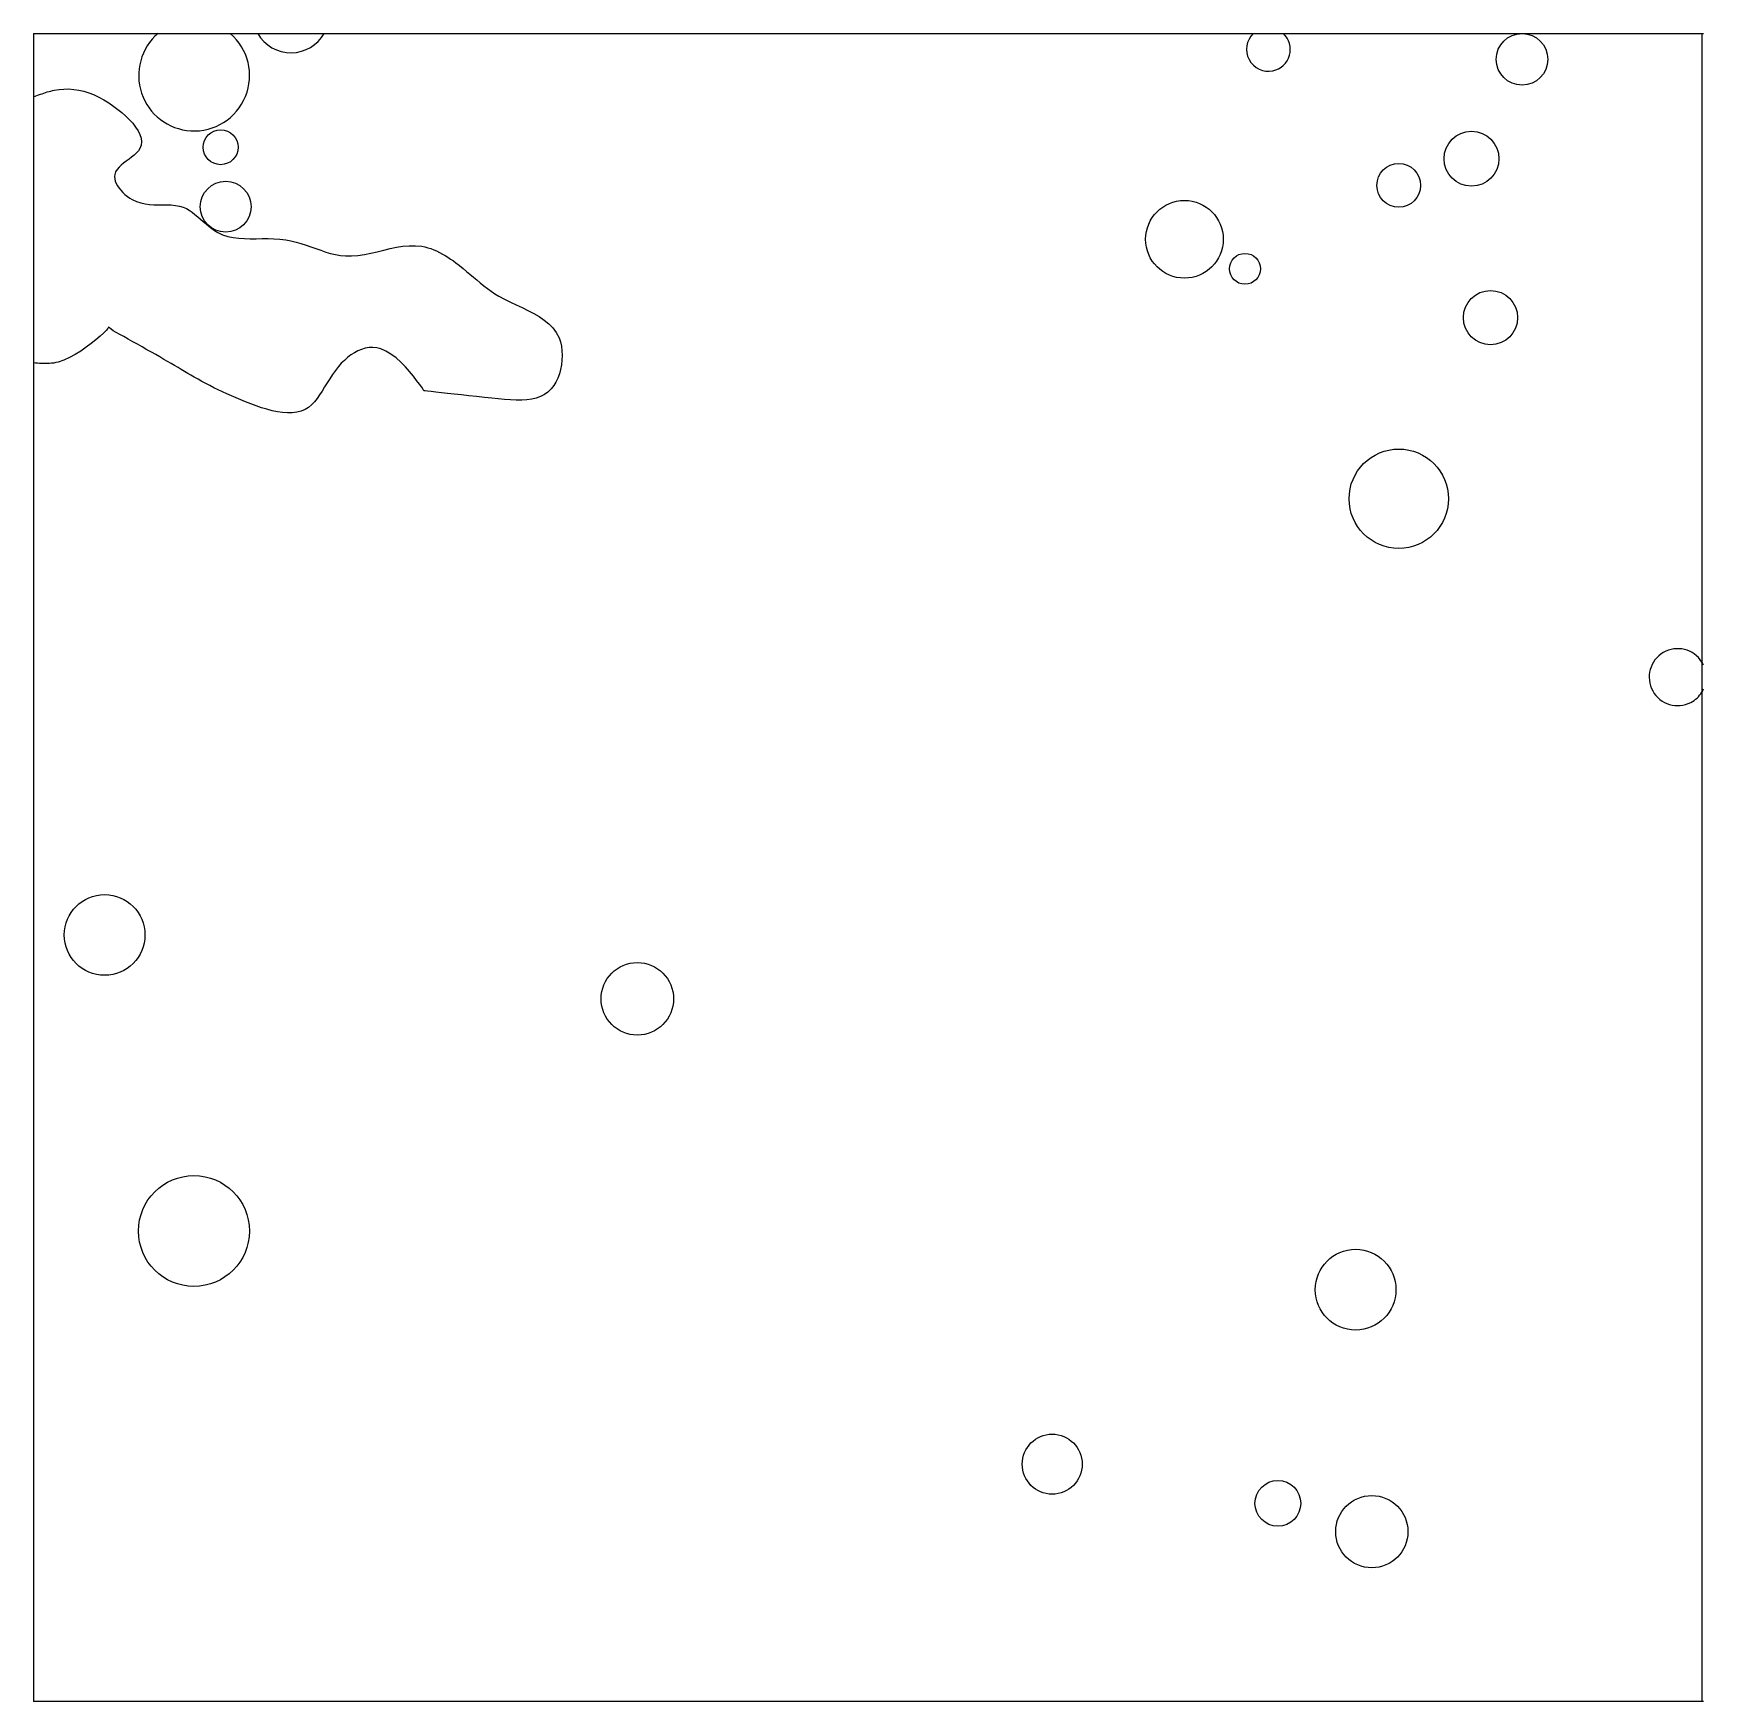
# Model space of a CAD drawing. Extents: x 7.049 to 8.034, y 5.54 to 6.524.
import ezdxf

# ---------------------------------------------------------------- set-up
doc = ezdxf.new("R2010")
doc.units = 0
doc.layers.add('LAYER1', color=7, linetype='CONTINUOUS')
doc.layers.add('LAYER12', color=5, linetype='CONTINUOUS')

msp = doc.modelspace()

# ---------------------------------------------------------------- linework, layer by layer
at = {"layer": 'LAYER1', "color": 7, "linetype": 'CONTINUOUS'}
for points in [[(7.049, 6.4861), (7.05, 6.4864), (7.0511, 6.4868), (7.0521, 6.4872), (7.0531, 6.4876), (7.0541, 6.4879), (7.0551, 6.4883), (7.0561, 6.4886), (7.0572, 6.489), (7.0582, 6.4893), (7.0592, 6.4895), (7.0602, 6.4898), (7.0612, 6.49), (7.0641, 6.4905), (7.067, 6.4907), (7.0699, 6.4908), (7.0728, 6.4905), (7.0757, 6.4901), (7.0787, 6.4894), (7.0816, 6.4885), (7.0845, 6.4874), (7.0875, 6.486), (7.0905, 6.4844), (7.0934, 6.4826), (7.0964, 6.4805), (7.0988, 6.4787), (7.1012, 6.4768), (7.1035, 6.4747), (7.1056, 6.4726), (7.1076, 6.4705), (7.1093, 6.4683), (7.1107, 6.4661), (7.1118, 6.4639), (7.1125, 6.4617), (7.1128, 6.4596), (7.1126, 6.4576), (7.1118, 6.4557), (7.1109, 6.4543), (7.1098, 6.4531), (7.1084, 6.4518), (7.1069, 6.4506), (7.1054, 6.4494), (7.1038, 6.4482), (7.1022, 6.447), (7.1008, 6.4458), (7.0995, 6.4446), (7.0984, 6.4432), (7.0975, 6.4419), (7.097, 6.4404), (7.0969, 6.4391), (7.097, 6.4378), (7.0973, 6.4364), (7.0979, 6.435), (7.0986, 6.4336), (7.0995, 6.4323), (7.1006, 6.431), (7.1017, 6.4297), (7.103, 6.4285), (7.1044, 6.4274), (7.1058, 6.4264), (7.1073, 6.4255), (7.1098, 6.4244), (7.1123, 6.4236), (7.1149, 6.423), (7.1175, 6.4227), (7.1201, 6.4225), (7.1227, 6.4225), (7.1253, 6.4225), (7.1278, 6.4225), (7.1303, 6.4224), (7.1328, 6.4221), (7.1351, 6.4217), (7.1374, 6.421), (7.1392, 6.4202), (7.1409, 6.4192), (7.1427, 6.418), (7.1443, 6.4168), (7.146, 6.4154), (7.1476, 6.414), (7.1492, 6.4126), (7.1509, 6.4112), (7.1525, 6.4098), (7.1542, 6.4085), (7.1559, 6.4073), (7.1577, 6.4062), (7.1606, 6.4048), (7.1637, 6.4038), (7.1669, 6.4031), (7.1702, 6.4027), (7.1735, 6.4025), (7.1769, 6.4024), (7.1804, 6.4024), (7.1839, 6.4025), (7.1874, 6.4025), (7.1909, 6.4024), (7.1944, 6.4022), (7.1978, 6.4018), (7.2009, 6.4012), (7.2039, 6.4005), (7.2068, 6.3996), (7.2098, 6.3986), (7.2127, 6.3976), (7.2156, 6.3966), (7.2185, 6.3956), (7.2214, 6.3946), (7.2243, 6.3938), (7.2272, 6.3931), (7.2301, 6.3926), (7.233, 6.3923), (7.2367, 6.3923), (7.2404, 6.3926), (7.2442, 6.3932), (7.248, 6.3939), (7.2518, 6.3948), (7.2556, 6.3957), (7.2594, 6.3966), (7.2632, 6.3974), (7.2669, 6.398), (7.2707, 6.3983), (7.2744, 6.3983), (7.278, 6.398), (7.2798, 6.3976), (7.2816, 6.3971), (7.2834, 6.3966), (7.2851, 6.3959), (7.2868, 6.3952), (7.2885, 6.3943), (7.2902, 6.3934), (7.2919, 6.3925), (7.2935, 6.3915), (7.2951, 6.3904), (7.2967, 6.3893), (7.2982, 6.3882), (7.3004, 6.3866), (7.3025, 6.3849), (7.3045, 6.3832), (7.3065, 6.3815), (7.3086, 6.3798), (7.3106, 6.3781), (7.3126, 6.3764), (7.3147, 6.3747), (7.3168, 6.3731), (7.319, 6.3715), (7.3212, 6.37), (7.3236, 6.3685), (7.3268, 6.3667), (7.3303, 6.365), (7.3337, 6.3634), (7.3373, 6.3618), (7.3407, 6.3601), (7.3441, 6.3584), (7.3473, 6.3565), (7.3503, 6.3545), (7.353, 6.3523), (7.3554, 6.3499), (7.3574, 6.3471), (7.359, 6.344), (7.3598, 6.3416), (7.3604, 6.3391), (7.3607, 6.3364), (7.3608, 6.3336), (7.3607, 6.3309), (7.3604, 6.3281), (7.3599, 6.3254), (7.3592, 6.3228), (7.3583, 6.3202), (7.3571, 6.3179), (7.3559, 6.3158), (7.3544, 6.3139), (7.3525, 6.312), (7.3504, 6.3105), (7.3481, 6.3093), (7.3456, 6.3085), (7.3429, 6.3078), (7.34, 6.3075), (7.337, 6.3073), (7.3337, 6.3073), (7.3304, 6.3074), (7.3269, 6.3077), (7.3232, 6.308), (7.3194, 6.3084), (7.315, 6.3088), (7.3104, 6.3093), (7.3059, 6.3098), (7.3015, 6.3103), (7.2972, 6.3108), (7.2932, 6.3112), (7.2896, 6.3116), (7.2863, 6.312), (7.2836, 6.3123), (7.2815, 6.3126), (7.28, 6.3127), (7.2793, 6.3128), (7.2792, 6.3128), (7.2792, 6.3128), (7.2792, 6.3128), (7.2792, 6.3128), (7.2792, 6.3128), (7.2792, 6.3128), (7.2792, 6.3128), (7.2792, 6.3128), (7.2792, 6.3128), (7.2792, 6.3128), (7.2793, 6.3128), (7.2793, 6.3128), (7.2793, 6.3128), (7.2793, 6.3128), (7.2793, 6.3128), (7.2793, 6.3128), (7.2793, 6.3128), (7.2793, 6.3128), (7.2793, 6.3128), (7.2793, 6.3128), (7.2793, 6.3128), (7.2793, 6.3128), (7.2793, 6.3128), (7.2793, 6.3128), (7.2793, 6.3128), (7.2793, 6.3128), (7.2793, 6.3128), (7.2793, 6.3127), (7.2793, 6.3127), (7.2793, 6.3127), (7.2793, 6.3127), (7.2793, 6.3127), (7.2793, 6.3127), (7.2793, 6.3127), (7.2793, 6.3128), (7.2793, 6.3128), (7.2788, 6.3135), (7.278, 6.3148), (7.2767, 6.3166), (7.275, 6.3189), (7.2731, 6.3214), (7.2708, 6.3241), (7.2684, 6.3269), (7.2657, 6.3296), (7.2629, 6.3321), (7.2599, 6.3343), (7.2569, 6.3362), (7.2539, 6.3375), (7.2515, 6.3381), (7.2492, 6.3383), (7.247, 6.3382), (7.2447, 6.3379), (7.2425, 6.3372), (7.2403, 6.3363), (7.2383, 6.3352), (7.2362, 6.3339), (7.2343, 6.3324), (7.2324, 6.3307), (7.2306, 6.329), (7.229, 6.3271), (7.2271, 6.3248), (7.2254, 6.3223), (7.2238, 6.3199), (7.2222, 6.3174), (7.2207, 6.315), (7.2193, 6.3126), (7.2178, 6.3103), (7.2163, 6.3082), (7.2147, 6.3062), (7.213, 6.3045), (7.2112, 6.303), (7.2093, 6.3018), (7.2069, 6.3007), (7.2044, 6.3001), (7.2017, 6.2998), (7.1989, 6.2997), (7.196, 6.2999), (7.1929, 6.3004), (7.1898, 6.301), (7.1867, 6.3019), (7.1835, 6.3028), (7.1803, 6.3039), (7.1772, 6.305), (7.1741, 6.3062), (7.1713, 6.3074), (7.1685, 6.3086), (7.1658, 6.3098), (7.1631, 6.311), (7.1605, 6.3122), (7.158, 6.3134), (7.1555, 6.3146), (7.1531, 6.3159), (7.1507, 6.3171), (7.1484, 6.3183), (7.1461, 6.3196), (7.1439, 6.3208), (7.1419, 6.3219), (7.14, 6.323), (7.1381, 6.3241), (7.1362, 6.3253), (7.1343, 6.3264), (7.1323, 6.3276), (7.1302, 6.3288), (7.1281, 6.33), (7.1259, 6.3313), (7.1236, 6.3327)], [(7.049, 6.4861), (7.049, 6.4861), (7.049, 6.4861), (7.049, 6.4861), (7.049, 6.4861), (7.049, 6.4861), (7.049, 6.4861), (7.049, 6.4861), (7.049, 6.4861), (7.049, 6.4861), (7.049, 6.4861), (7.049, 6.4861), (7.049, 6.4861), (7.049, 6.4861), (7.049, 6.4861), (7.049, 6.4861), (7.049, 6.4861), (7.049, 6.4861), (7.049, 6.4861), (7.049, 6.4861), (7.049, 6.4861), (7.049, 6.4861), (7.049, 6.4861), (7.049, 6.4861), (7.049, 6.4861)], [(7.049, 6.4861), (7.049, 6.4861), (7.049, 6.4861), (7.049, 6.4861), (7.049, 6.4861), (7.049, 6.4861), (7.049, 6.4861), (7.049, 6.4861), (7.049, 6.4861), (7.049, 6.4861), (7.049, 6.4861), (7.049, 6.4861), (7.049, 6.4861), (7.049, 6.4861), (7.049, 6.4861), (7.049, 6.4861), (7.049, 6.4861), (7.049, 6.4861), (7.049, 6.4861), (7.049, 6.4861), (7.049, 6.4861), (7.049, 6.4861), (7.049, 6.4861), (7.049, 6.4861), (7.049, 6.4861)], [(7.1236, 6.3327), (7.1212, 6.3341), (7.1186, 6.3355), (7.1159, 6.337), (7.1131, 6.3386), (7.1103, 6.3402), (7.1076, 6.3417), (7.1049, 6.3432), (7.1023, 6.3447), (7.1, 6.346), (7.0979, 6.3472), (7.0961, 6.3482), (7.0948, 6.3491), (7.0938, 6.3498), (7.0933, 6.3502), (7.0933, 6.3502), (7.0933, 6.3502), (7.0933, 6.3503), (7.0933, 6.3503), (7.0933, 6.3503), (7.0933, 6.3503), (7.0933, 6.3503), (7.0933, 6.3503), (7.0933, 6.3503), (7.0933, 6.3503), (7.0933, 6.3502), (7.0933, 6.3502), (7.0929, 6.3495), (7.0919, 6.3484), (7.0903, 6.3468), (7.0883, 6.345), (7.0859, 6.3429), (7.0831, 6.3407), (7.0801, 6.3384), (7.0769, 6.3362), (7.0736, 6.3342), (7.0702, 6.3323), (7.0669, 6.3308), (7.0636, 6.3297), (7.0623, 6.3294), (7.061, 6.3291), (7.0597, 6.329), (7.0585, 6.3288), (7.0573, 6.3288), (7.0561, 6.3288), (7.0549, 6.3288), (7.0537, 6.3288), (7.0525, 6.3289), (7.0514, 6.329), (7.0502, 6.3291), (7.049, 6.3293)], [(7.049, 6.3293), (7.049, 6.3293), (7.049, 6.3293), (7.049, 6.3293), (7.049, 6.3293), (7.049, 6.3293), (7.049, 6.3293), (7.049, 6.3293), (7.049, 6.3293), (7.049, 6.3293), (7.049, 6.3293), (7.049, 6.3293), (7.049, 6.3293), (7.049, 6.3293), (7.049, 6.3293), (7.049, 6.3293), (7.049, 6.3293), (7.049, 6.3293), (7.049, 6.3293), (7.049, 6.3293), (7.049, 6.3293), (7.049, 6.3293), (7.049, 6.3293), (7.049, 6.3293), (7.049, 6.3293)]]:
    msp.add_lwpolyline(points, dxfattribs=at)
for centre, radius in [((7.927, 6.5082), 0.0152), ((7.1594, 6.4564), 0.0103), ((7.8972, 6.4496), 0.0162), ((7.8543, 6.4339), 0.0129), ((7.1624, 6.4213), 0.015), ((7.7279, 6.4021), 0.0229), ((7.7636, 6.3847), 0.0091), ((7.9084, 6.3559), 0.016), ((7.8543, 6.2491), 0.0293), ((7.091, 5.9919), 0.0238), ((7.4052, 5.9542), 0.0214), ((7.1437, 5.8173), 0.0327), ((7.8288, 5.7827), 0.0238), ((7.6499, 5.6798), 0.0177), ((7.783, 5.6567), 0.0135), ((7.8384, 5.64), 0.0213)]:
    msp.add_circle(centre, radius, dxfattribs=at)
for centre, radius, start, end in [((7.1438, 6.4987), 0.0327, 130.6671, -93.568), ((7.1438, 6.4987), 0.0327, -93.568, 49.3341), ((7.2009, 6.5346), 0.0225, -150.4095, -89.1661), ((7.2009, 6.5346), 0.0225, -89.1662, -29.5902), ((7.7774, 6.5141), 0.0129, 133.5379, -78.0578), ((7.7774, 6.5141), 0.0129, -78.0578, 46.4487), ((8.0188, 6.1439), 0.0168, 31.8058, -62.561), ((8.0188, 6.1439), 0.0168, 24.5316, 31.8048), ((8.0188, 6.1439), 0.0168, -62.5595, -31.8044), ((8.0188, 6.1439), 0.0168, -31.8044, -24.5317)]:
    msp.add_arc(centre, radius, start, end, dxfattribs=at)
at = {"layer": 'LAYER12', "color": 5, "linetype": 'CONTINUOUS'}
for points in [[(7.049, 6.5235), (8.033, 6.5235)], [(7.0493, 6.5231), (7.0493, 6.5235)], [(7.0493, 5.54), (7.0493, 6.5231)], [(8.033, 6.5235), (8.034, 6.5235)], [(8.033, 6.5235), (8.033, 5.54)], [(7.051, 5.5398), (7.049, 5.5398)], [(7.049, 5.5398), (7.049, 5.5398)], [(7.049, 5.5398), (7.049, 5.5398)], [(7.0493, 5.54), (7.0493, 5.54)], [(7.0493, 5.5398), (7.0493, 5.54)], [(7.0493, 5.54), (7.0493, 5.54)], [(7.0493, 5.5398), (7.0493, 5.5398)], [(7.0493, 5.5398), (7.0493, 5.5398)], [(8.034, 5.5398), (7.051, 5.5398)], [(8.033, 5.54), (8.033, 5.5398)], [(8.034, 5.5398), (8.034, 5.5398)]]:
    msp.add_lwpolyline(points, dxfattribs=at)

doc.saveas('drawing.dxf')
